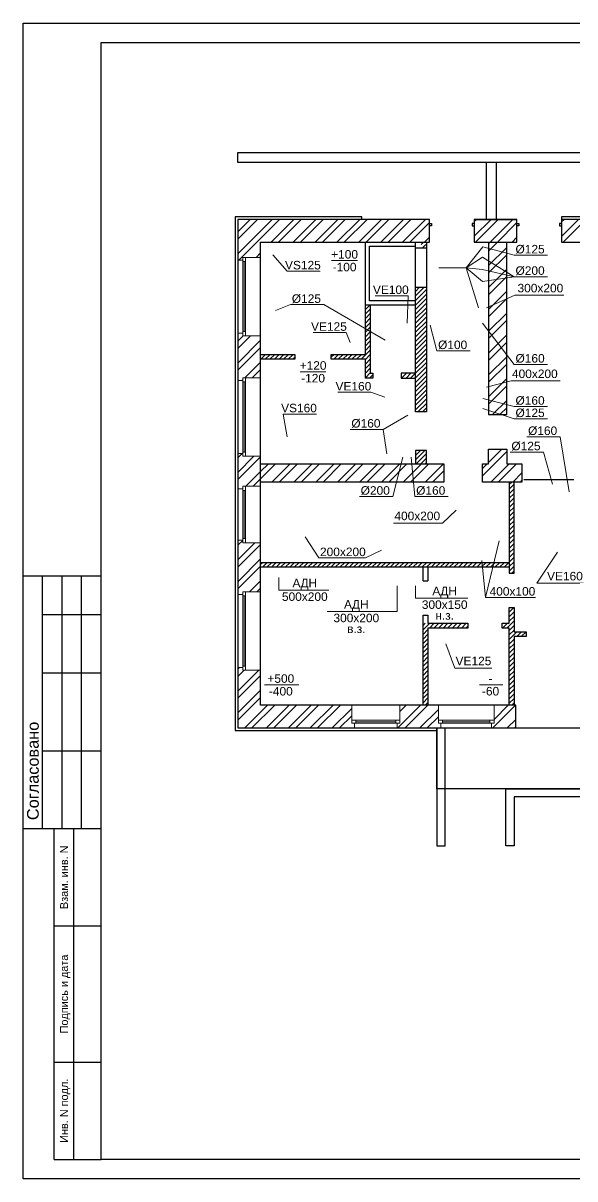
# Model space of a CAD drawing. Header units: millimetres. Extents: x -285783 to 224003, y -270247 to -22062.
# Drawn here: x 51989 to 65569, y -50537 to -22062 of the extents above; entities that cross this region are included whole.
import ezdxf
from ezdxf.enums import TextEntityAlignment as Align

# ---------------------------------------------------------------- set-up
doc = ezdxf.new("R2010")
doc.units = ezdxf.units.MM
for name, color, linetype, lineweight in [('12 текст рамки', 7, 'Continuous', 30), ('13 рамка', 7, 'Continuous', 30), ('стены нар', 7, 'Continuous', 30), ('штриховки', 86, 'Continuous', 20)]:
    doc.layers.add(name, color=color, linetype=linetype, lineweight=lineweight)
for name, color, linetype in [('SANTEH', 30, 'Continuous'), ('ОК и Д', 5, 'Continuous'), ('перегородки', 7, 'Continuous')]:
    doc.layers.add(name, color=color, linetype=linetype)
doc.styles.add('ВЫС21', font='arial.ttf', dxfattribs={"height": 21})
doc.styles.add('ТЕКСТ', font='arial.ttf', dxfattribs={"oblique": 10, "height": 150})

msp = doc.modelspace()

# ---------------------------------------------------------------- linework, layer by layer
at = {"layer": '12 текст рамки', "color": 7, "lineweight": 15}
for p, q in [((62894, -28093), (63306, -27571)), ((63306, -27571), (64079, -27781)), ((58487, -28174), (58134, -27769)), ((63294, -27828), (62894, -28093)), ((63294, -27828), (64079, -28309)), ((64079, -27781), (64895, -27781)), ((58487, -28174), (59303, -28174)), ((60215, -27912), (59582, -27912)), ((62219, -28093), (62894, -28093)), ((62894, -28093), (63294, -28128)), ((63294, -28428), (62894, -28093)), ((62894, -28093), (63194, -29078)), ((63294, -28128), (64079, -28309)), ((64079, -28309), (63294, -28428)), ((64079, -28309), (64895, -28309)), ((58573, -28998), (58197, -29144)), ((58573, -28998), (59390, -28998)), ((59390, -28998), (60901, -29869)), ((60651, -28781), (61467, -28781)), ((61467, -28781), (61440, -29453)), ((63394, -29078), (64090, -28766)), ((64090, -28766), (65299, -28766)), ((62011, -29503), (62173, -30137)), ((63294, -29453), (64079, -30470)), ((59128, -29687), (59944, -29687)), ((59944, -29687), (60035, -29932)), ((62173, -30137), (62990, -30137)), ((59440, -30650), (58807, -30650)), ((64079, -30470), (64895, -30470)), ((63394, -31030), (63998, -30879)), ((63998, -30879), (65207, -30879)), ((59731, -31158), (60547, -31158)), ((60547, -31158), (60890, -31281)), ((63306, -31308), (64079, -31509)), ((63306, -31558), (64079, -31813)), ((64079, -31509), (64895, -31509)), ((58391, -31695), (59208, -31695)), ((58391, -31695), (58487, -32255)), ((60854, -32072), (61456, -31721)), ((64079, -31813), (64895, -31813)), ((60038, -32072), (60854, -32072)), ((60854, -32072), (60940, -32677)), ((64388, -32254), (65205, -32254)), ((65429, -33613), (65205, -32254)), ((63978, -32631), (64795, -32631)), ((65019, -33418), (64795, -32631)), ((61085, -33726), (61337, -32757)), ((61634, -33726), (61536, -32757)), ((60268, -33726), (61085, -33726)), ((61634, -33726), (62451, -33726)), ((62650, -34063), (62314, -34380)), ((61105, -34380), (62314, -34380)), ((58931, -34718), (59266, -35239)), ((63709, -34818), (63372, -36212)), ((59266, -35239), (60415, -35239)), ((60415, -35239), (60807, -35049)), ((63372, -36212), (63277, -35298)), ((64636, -35863), (65139, -35100)), ((58284, -35718), (58284, -36033)), ((64636, -35863), (65778, -35863)), ((58284, -36033), (59511, -36033)), ((61196, -35928), (61196, -36558)), ((61646, -35924), (61646, -36230)), ((61646, -36230), (62933, -36230)), ((63372, -36212), (64603, -36212)), ((59476, -36558), (61196, -36558)), ((62616, -37953), (62393, -37353)), ((62616, -37953), (63526, -37953)), ((58772, -38364), (57928, -38364)), ((63796, -38363), (63221, -38363))]:
    msp.add_line(p, q, dxfattribs=at)
at = {"layer": '13 рамка'}
for p, q in [((51989, -35676), (53907, -35676)), ((52469, -41908), (52469, -35676)), ((52948, -41908), (52948, -35676)), ((53427, -41908), (53427, -35676)), ((52469, -36635), (53907, -36635)), ((52469, -38073), (53907, -38073)), ((52469, -39991), (53907, -39991)), ((51989, -41908), (53907, -41908)), ((52756, -50058), (52756, -41908)), ((53236, -50058), (53236, -41908)), ((52756, -44305), (53907, -44305)), ((52756, -47661), (53907, -47661)), ((52756, -50058), (53907, -50058))]:
    msp.add_line(p, q, dxfattribs=at)
for points in [[(51989, -22062), (92258, -22062), (92258, -50537), (51989, -50537)], [(53907, -22541), (91778, -22541), (91778, -50058), (53907, -50058)]]:
    msp.add_lwpolyline(points, close=True, dxfattribs=at)
at = {"layer": 'SANTEH'}
for p, q in [((57880, -27458), (58180, -27458)), ((58180, -27458), (58480, -27458)), ((58480, -27458), (58780, -27458)), ((58780, -27458), (59080, -27458)), ((59080, -27458), (59380, -27458)), ((59380, -27458), (59680, -27458)), ((59680, -27458), (59980, -27458)), ((59980, -27458), (60280, -27458))]:
    msp.add_line(p, q, dxfattribs=at)
at = {"layer": 'ОК и Д'}
for p, q in [((61994, -26998), (62044, -26998)), ((62044, -26998), (62044, -27058)), ((63094, -26998), (63044, -26998)), ((63044, -26998), (63044, -27058)), ((64144, -26998), (64194, -26998)), ((64194, -26998), (64194, -27058)), ((65244, -26998), (65194, -26998)), ((65194, -26998), (65194, -27058)), ((62044, -27058), (61994, -27058)), ((63044, -27058), (63094, -27058)), ((64194, -27058), (64144, -27058)), ((65194, -27058), (65244, -27058)), ((64314, -33308), (65544, -33308))]:
    msp.add_line(p, q, dxfattribs=at)
at = {"layer": 'ОК и Д', "lineweight": 15}
for p, q in [((57274, -27898), (57394, -27898)), ((57394, -27933), (57394, -27833)), ((57394, -27833), (57464, -27833)), ((57394, -27898), (57394, -27833)), ((57394, -27833), (57834, -27833)), ((57464, -27833), (57464, -27933)), ((57394, -29663), (57394, -27933)), ((57464, -27933), (57394, -27933)), ((57429, -29663), (57429, -27933)), ((57464, -29663), (57464, -27933)), ((57274, -29698), (57394, -29698)), ((57394, -29763), (57394, -29663)), ((57394, -29663), (57464, -29663)), ((57394, -29698), (57394, -29763)), ((57464, -29763), (57394, -29763)), ((57394, -29763), (57834, -29763)), ((57464, -29663), (57464, -29763)), ((57274, -30868), (57394, -30868)), ((57394, -30903), (57394, -30803)), ((57394, -30803), (57464, -30803)), ((57394, -30868), (57394, -30803)), ((57394, -30803), (57834, -30803)), ((57394, -32633), (57394, -30903)), ((57464, -30903), (57394, -30903)), ((57429, -32633), (57429, -30903)), ((57464, -30803), (57464, -30903)), ((57464, -32633), (57464, -30903)), ((57274, -32668), (57394, -32668)), ((57394, -32733), (57394, -32633)), ((57394, -32633), (57464, -32633)), ((57394, -32668), (57394, -32733)), ((57464, -32733), (57394, -32733)), ((57394, -32733), (57834, -32733)), ((57464, -32633), (57464, -32733)), ((57274, -33538), (57394, -33538)), ((57394, -33573), (57394, -33473)), ((57394, -33473), (57464, -33473)), ((57394, -33538), (57394, -33473)), ((57394, -33473), (57834, -33473)), ((57394, -34763), (57394, -33573)), ((57464, -33573), (57394, -33573)), ((57429, -34763), (57429, -33573)), ((57464, -33473), (57464, -33573)), ((57464, -34763), (57464, -33573)), ((57274, -34798), (57394, -34798)), ((57394, -34863), (57394, -34763)), ((57394, -34763), (57464, -34763)), ((57394, -34798), (57394, -34863)), ((57464, -34863), (57394, -34863)), ((57394, -34863), (57834, -34863)), ((57464, -34763), (57464, -34863)), ((57274, -36138), (57394, -36138)), ((57394, -36173), (57394, -36073)), ((57394, -36073), (57464, -36073)), ((57394, -36138), (57394, -36073)), ((57394, -36073), (57834, -36073)), ((57464, -36073), (57464, -36173)), ((57394, -37903), (57394, -36173)), ((57464, -36173), (57394, -36173)), ((57429, -37903), (57429, -36173)), ((57464, -37903), (57464, -36173)), ((57274, -37938), (57394, -37938)), ((57394, -38003), (57394, -37903)), ((57394, -37903), (57464, -37903)), ((57394, -37938), (57394, -38003)), ((57464, -38003), (57394, -38003)), ((57394, -38003), (57834, -38003)), ((57464, -37903), (57464, -38003)), ((60079, -39308), (60079, -38868)), ((61259, -39308), (61259, -38868)), ((62209, -39308), (62209, -38868)), ((63579, -39308), (63579, -38868)), ((60079, -39308), (60079, -39238)), ((60079, -39238), (60179, -39238)), ((60179, -39238), (60179, -39308)), ((61159, -39238), (60179, -39238)), ((61159, -39273), (60179, -39273)), ((61159, -39308), (61159, -39238)), ((61159, -39238), (61259, -39238)), ((61259, -39238), (61259, -39308)), ((62209, -39308), (62209, -39238)), ((62209, -39238), (62309, -39238)), ((62309, -39238), (62309, -39308)), ((63479, -39238), (62309, -39238)), ((63479, -39273), (62309, -39273)), ((63479, -39308), (63479, -39238)), ((63479, -39238), (63579, -39238)), ((63579, -39238), (63579, -39308)), ((60179, -39308), (60079, -39308)), ((60144, -39308), (60079, -39308)), ((60144, -39428), (60144, -39308)), ((61159, -39308), (60179, -39308)), ((61259, -39308), (61159, -39308)), ((61194, -39428), (61194, -39308)), ((61194, -39308), (61259, -39308)), ((62309, -39308), (62209, -39308)), ((62274, -39308), (62209, -39308)), ((62274, -39428), (62274, -39308)), ((63479, -39308), (62309, -39308)), ((63579, -39308), (63479, -39308)), ((63514, -39428), (63514, -39308)), ((63514, -39308), (63579, -39308))]:
    msp.add_line(p, q, dxfattribs=at)
at = {"layer": 'перегородки', "lineweight": 30}
for p, q in [((57274, -25498), (57274, -25248)), ((57274, -25248), (67404, -25248)), ((63524, -25498), (57274, -25498)), ((63394, -26898), (63394, -25498)), ((65844, -25498), (63524, -25498)), ((63644, -26898), (63644, -25498)), ((61994, -26898), (57274, -26898)), ((57274, -26898), (57274, -39428)), ((61994, -27458), (61994, -26898)), ((63094, -26898), (63094, -27458)), ((64144, -26898), (63094, -26898)), ((63094, -26898), (64144, -26898)), ((64144, -27458), (64144, -26898)), ((80174, -26898), (65244, -26898)), ((65244, -26898), (65244, -27458)), ((57834, -38868), (57834, -27458)), ((57834, -27458), (61994, -27458)), ((60414, -29008), (60414, -27458)), ((60414, -27458), (61644, -27458)), ((60514, -28908), (60514, -27558)), ((60514, -27558), (61644, -27558)), ((61644, -31638), (61644, -27458)), ((61914, -27608), (61644, -27608)), ((61914, -27458), (61914, -31638)), ((63094, -27458), (63444, -27458)), ((63444, -27458), (63444, -31708)), ((63444, -27458), (63894, -27458)), ((63894, -31708), (63894, -27458)), ((63894, -27458), (64144, -27458)), ((65244, -27458), (66094, -27458)), ((61914, -28578), (61644, -28578)), ((60414, -30223), (60414, -29008)), ((61644, -29008), (60414, -29008)), ((61644, -28908), (60514, -28908)), ((60534, -29008), (60534, -30688)), ((57834, -30223), (58674, -30223)), ((58674, -30343), (57834, -30343)), ((58674, -30223), (58674, -30343)), ((59574, -30343), (59574, -30223)), ((59574, -30223), (60414, -30223)), ((60414, -30343), (59574, -30343)), ((60414, -30808), (60414, -30343)), ((60534, -30688), (60594, -30688)), ((60594, -30688), (60594, -30808)), ((61644, -30688), (61294, -30688)), ((61294, -30688), (61294, -30808)), ((60594, -30808), (60414, -30808)), ((61294, -30808), (61644, -30808)), ((61914, -31638), (61644, -31638)), ((63444, -31708), (63894, -31708)), ((61914, -32588), (61644, -32588)), ((61644, -32588), (61644, -32918)), ((61914, -32918), (61914, -32588)), ((63444, -32918), (63444, -32558)), ((63444, -32558), (63894, -32558)), ((63894, -32558), (63894, -32918)), ((57834, -32918), (62344, -32918)), ((62344, -32918), (62344, -33368)), ((63294, -33368), (63294, -32918)), ((63294, -32918), (63444, -32918)), ((63894, -32918), (64264, -32918)), ((64264, -32918), (64264, -33368)), ((62344, -33368), (57834, -33368)), ((64264, -33368), (63294, -33368)), ((63954, -33368), (63954, -35148)), ((64074, -35148), (64074, -33368)), ((63954, -35148), (63954, -35613)), ((64074, -35613), (64074, -35148)), ((57834, -35348), (61834, -35348)), ((61954, -35468), (57834, -35468)), ((61834, -35348), (63954, -35348)), ((61834, -35800), (61834, -35468)), ((63954, -35468), (61954, -35468)), ((61954, -35468), (61954, -35468)), ((61954, -35468), (61954, -35800)), ((61834, -35800), (61954, -35800)), ((63954, -35613), (64074, -35613)), ((61834, -36848), (61834, -36650)), ((61834, -36650), (61954, -36650)), ((61954, -36650), (61954, -36848)), ((63954, -36848), (63954, -36463)), ((63954, -36463), (64074, -36463)), ((64074, -36463), (64074, -37058)), ((61834, -38868), (61834, -36848)), ((61954, -36848), (62934, -36848)), ((62934, -36968), (61954, -36968)), ((61954, -36968), (61954, -38868)), ((62934, -36848), (62934, -36968)), ((63784, -36968), (63784, -36848)), ((63784, -36848), (63954, -36848)), ((63954, -36968), (63784, -36968)), ((63954, -38868), (63954, -36968)), ((64074, -37058), (64374, -37058)), ((64374, -37178), (64074, -37178)), ((64074, -37178), (64074, -38868)), ((64374, -37058), (64374, -37178)), ((64114, -38868), (57834, -38868)), ((64114, -39428), (64114, -38868)), ((57274, -39428), (64114, -39428)), ((62174, -39428), (62174, -42328)), ((62374, -42328), (62374, -39428)), ((64871, -39428), (64897, -39428)), ((63874, -42328), (63874, -40928)), ((63874, -40928), (69994, -40928)), ((69794, -41128), (64074, -41128)), ((64074, -41128), (64074, -42328)), ((62174, -42328), (62374, -42328)), ((64074, -42328), (63874, -42328))]:
    msp.add_line(p, q, dxfattribs=at)
at = {"layer": 'стены нар'}
for p, q in [((60328, -26833), (57209, -26833)), ((57209, -26833), (57209, -39493)), ((60328, -26898), (60328, -26833)), ((80239, -26833), (65244, -26833)), ((65244, -26833), (65244, -26898)), ((57209, -39493), (62174, -39493)), ((62174, -39428), (71694, -39428)), ((62174, -40928), (62174, -39428)), ((62174, -39493), (62174, -39428)), ((71694, -40928), (62174, -40928))]:
    msp.add_line(p, q, dxfattribs=at)
at = {"layer": 'штриховки', "color": 18, "lineweight": 15, "true_color": 0x000000}
for p, q in [((57274, -27203), (57579, -26898)), ((57274, -27742), (58118, -26898)), ((57274, -27382), (57758, -26898)), ((57297, -27898), (58297, -26898)), ((58096, -27458), (58656, -26898)), ((58276, -27458), (58836, -26898)), ((58635, -27458), (59195, -26898)), ((58815, -27458), (59375, -26898)), ((59174, -27458), (59734, -26898)), ((59354, -27458), (59914, -26898)), ((59713, -27458), (60273, -26898)), ((59893, -27458), (60453, -26898)), ((60252, -27458), (60812, -26898)), ((60431, -27458), (60991, -26898)), ((60791, -27458), (61351, -26898)), ((60970, -27458), (61530, -26898)), ((61329, -27458), (61889, -26898)), ((61509, -27458), (61994, -26973)), ((63094, -27310), (63506, -26898)), ((63094, -26950), (63147, -26898)), ((63125, -27458), (63685, -26898)), ((63485, -27458), (64045, -26898)), ((63664, -27458), (64144, -26978)), ((65244, -27315), (65661, -26898)), ((65244, -26956), (65302, -26898)), ((65281, -27458), (65841, -26898)), ((61868, -27458), (61994, -27332)), ((63444, -27498), (63485, -27458)), ((63444, -27678), (63664, -27458)), ((63444, -28037), (63894, -27587)), ((64023, -27458), (64144, -27337)), ((57721, -27833), (57834, -27720)), ((63444, -28217), (63894, -27767)), ((63444, -28576), (63894, -28126)), ((63444, -28756), (63894, -28306)), ((63444, -29115), (63894, -28665)), ((63444, -29295), (63894, -28845)), ((63444, -29654), (63894, -29204)), ((63444, -29833), (63894, -29383)), ((57274, -29897), (57408, -29763)), ((57274, -30076), (57588, -29763)), ((57274, -30436), (57834, -29876)), ((63444, -30193), (63894, -29743)), ((57274, -30615), (57834, -30055)), ((63444, -30372), (63894, -29922)), ((57446, -30803), (57834, -30414)), ((63444, -30731), (63894, -30281)), ((63444, -30911), (63894, -30461)), ((57625, -30803), (57834, -30594)), ((57381, -30868), (57394, -30854)), ((63444, -31270), (63894, -30820)), ((63444, -31450), (63894, -31000)), ((63545, -31708), (63894, -31359)), ((63725, -31708), (63894, -31539)), ((57274, -32770), (57377, -32668)), ((57274, -33130), (57671, -32733)), ((63294, -33216), (63894, -32616)), ((63444, -32887), (63773, -32558)), ((57274, -33309), (57834, -32749)), ((57834, -33108), (58025, -32918)), ((57834, -33288), (58204, -32918)), ((58113, -33368), (58563, -32918)), ((58293, -33368), (58743, -32918)), ((58652, -33368), (59102, -32918)), ((58832, -33368), (59282, -32918)), ((59191, -33368), (59641, -32918)), ((59371, -33368), (59821, -32918)), ((59730, -33368), (60180, -32918)), ((59909, -33368), (60359, -32918)), ((60269, -33368), (60719, -32918)), ((60448, -33368), (60898, -32918)), ((60807, -33368), (61257, -32918)), ((60987, -33368), (61437, -32918)), ((61346, -33368), (61796, -32918)), ((61526, -33368), (61976, -32918)), ((61885, -33368), (62335, -32918)), ((63294, -33037), (63413, -32918)), ((63502, -33368), (63952, -32918)), ((63681, -33368), (64131, -32918)), ((57470, -33473), (57834, -33108)), ((57649, -33473), (57834, -33288)), ((62065, -33368), (62344, -33089)), ((64040, -33368), (64264, -33144)), ((64220, -33368), (64264, -33324)), ((57274, -34926), (57394, -34806)), ((57274, -35285), (57696, -34863)), ((57274, -35465), (57834, -34905)), ((57274, -35824), (57834, -35264)), ((57274, -36003), (57834, -35443)), ((57564, -36073), (57834, -35803)), ((57743, -36073), (57834, -35982)), ((57274, -37979), (57315, -37938)), ((57274, -38518), (57789, -38003)), ((57274, -38159), (57430, -38003)), ((57274, -38697), (57834, -38137)), ((57274, -39057), (57834, -38497)), ((57274, -39236), (57834, -38676)), ((57442, -39428), (58002, -38868)), ((57621, -39428), (58181, -38868)), ((57980, -39428), (58540, -38868)), ((58160, -39428), (58720, -38868)), ((58519, -39428), (59079, -38868)), ((58699, -39428), (59259, -38868)), ((59058, -39428), (59618, -38868)), ((59238, -39428), (59798, -38868)), ((59597, -39428), (60079, -38946)), ((61213, -39428), (61773, -38868)), ((61259, -39023), (61414, -38868)), ((61393, -39428), (61953, -38868)), ((61752, -39428), (62209, -38971)), ((63548, -39428), (64108, -38868)), ((63579, -39217), (63929, -38868)), ((59776, -39428), (60079, -39125)), ((61932, -39428), (62209, -39151)), ((63907, -39428), (64114, -39221)), ((60136, -39428), (60144, -39420)), ((64087, -39428), (64114, -39401))]:
    msp.add_line(p, q, dxfattribs=at)
at = {"layer": 'штриховки', "color": 251, "lineweight": 5, "true_color": 0x636466}
for p, q in [((61784, -27520), (61846, -27458)), ((61808, -27608), (61904, -27512)), ((61644, -28670), (61736, -28578)), ((61644, -28782), (61848, -28578)), ((61644, -28894), (61914, -28624)), ((61644, -29007), (61914, -28737)), ((61644, -29119), (61914, -28849)), ((61644, -29231), (61914, -28961)), ((61644, -29343), (61914, -29073)), ((61644, -29456), (61914, -29186)), ((61644, -29568), (61914, -29298)), ((61644, -29680), (61914, -29410)), ((61644, -29792), (61914, -29522)), ((61644, -29905), (61914, -29635)), ((61644, -30017), (61914, -29747)), ((61644, -30129), (61914, -29859)), ((61644, -30241), (61914, -29971)), ((61644, -30354), (61914, -30084)), ((61644, -30466), (61914, -30196)), ((61644, -30578), (61914, -30308)), ((61644, -30690), (61914, -30420)), ((61644, -30803), (61914, -30533)), ((61644, -30915), (61914, -30645)), ((61644, -31027), (61914, -30757)), ((61644, -31139), (61914, -30869)), ((61644, -31252), (61914, -30982)), ((61644, -31364), (61914, -31094)), ((61644, -31476), (61914, -31206)), ((61644, -31588), (61914, -31318)), ((61707, -31638), (61914, -31431)), ((61819, -31638), (61914, -31543)), ((61644, -32599), (61655, -32588)), ((61644, -32711), (61767, -32588)), ((61644, -32823), (61879, -32588)), ((61662, -32918), (61914, -32665)), ((61774, -32918), (61914, -32778)), ((61886, -32918), (61914, -32890)), ((63954, -33432), (64018, -33368)), ((63954, -33544), (64074, -33424)), ((63954, -33656), (64074, -33536)), ((63954, -33769), (64074, -33649)), ((63954, -33881), (64074, -33761)), ((63954, -33993), (64074, -33873)), ((63954, -34105), (64074, -33985)), ((63954, -34218), (64074, -34098)), ((63954, -34330), (64074, -34210)), ((63954, -34442), (64074, -34322)), ((63954, -34554), (64074, -34434)), ((63954, -34667), (64074, -34547)), ((63954, -34779), (64074, -34659)), ((63954, -34891), (64074, -34771)), ((63954, -35003), (64074, -34883)), ((63954, -35116), (64074, -34996)), ((63954, -35228), (64034, -35148)), ((63954, -35340), (64074, -35220)), ((64034, -35148), (64074, -35108)), ((57834, -35398), (57885, -35348)), ((57877, -35468), (57997, -35348)), ((57989, -35468), (58109, -35348)), ((58101, -35468), (58221, -35348)), ((58214, -35468), (58334, -35348)), ((58326, -35468), (58446, -35348)), ((58438, -35468), (58558, -35348)), ((58550, -35468), (58670, -35348)), ((58663, -35468), (58783, -35348)), ((58775, -35468), (58895, -35348)), ((58887, -35468), (59007, -35348)), ((58999, -35468), (59119, -35348)), ((59112, -35468), (59232, -35348)), ((59224, -35468), (59344, -35348)), ((59336, -35468), (59456, -35348)), ((59448, -35468), (59568, -35348)), ((59561, -35468), (59681, -35348)), ((59673, -35468), (59793, -35348)), ((59785, -35468), (59905, -35348)), ((59897, -35468), (60017, -35348)), ((60010, -35468), (60130, -35348)), ((60122, -35468), (60242, -35348)), ((60234, -35468), (60354, -35348)), ((60346, -35468), (60466, -35348)), ((60459, -35468), (60579, -35348)), ((60571, -35468), (60691, -35348)), ((60683, -35468), (60803, -35348)), ((60795, -35468), (60915, -35348)), ((60908, -35468), (61028, -35348)), ((61020, -35468), (61140, -35348)), ((61132, -35468), (61252, -35348)), ((61244, -35468), (61364, -35348)), ((61357, -35468), (61477, -35348)), ((61469, -35468), (61589, -35348)), ((61581, -35468), (61701, -35348)), ((61693, -35468), (61813, -35348)), ((61806, -35468), (61926, -35348)), ((61918, -35468), (62038, -35348)), ((62030, -35468), (62150, -35348)), ((62142, -35468), (62262, -35348)), ((62255, -35468), (62375, -35348)), ((62367, -35468), (62487, -35348)), ((62479, -35468), (62599, -35348)), ((62591, -35468), (62711, -35348)), ((62704, -35468), (62824, -35348)), ((62816, -35468), (62936, -35348)), ((62928, -35468), (63048, -35348)), ((63040, -35468), (63160, -35348)), ((63153, -35468), (63273, -35348)), ((63265, -35468), (63385, -35348)), ((63377, -35468), (63497, -35348)), ((63489, -35468), (63609, -35348)), ((63602, -35468), (63722, -35348)), ((63714, -35468), (63834, -35348)), ((63826, -35468), (63894, -35400)), ((63894, -35400), (63946, -35348)), ((63938, -35468), (63954, -35452)), ((63954, -35452), (64074, -35332)), ((63954, -35565), (64074, -35445)), ((64018, -35613), (64074, -35557)), ((63954, -36575), (64066, -36463)), ((63954, -36687), (64074, -36567)), ((63954, -36799), (64074, -36679)), ((61834, -36899), (61885, -36848)), ((61834, -37011), (61997, -36848)), ((61834, -37123), (61954, -37003)), ((61989, -36968), (62109, -36848)), ((62102, -36968), (62222, -36848)), ((62214, -36968), (62334, -36848)), ((62326, -36968), (62446, -36848)), ((62438, -36968), (62558, -36848)), ((62551, -36968), (62671, -36848)), ((62663, -36968), (62783, -36848)), ((62775, -36968), (62895, -36848)), ((62888, -36968), (62934, -36921)), ((63784, -36857), (63793, -36848)), ((63786, -36968), (63894, -36859)), ((63894, -36859), (63906, -36848)), ((63898, -36968), (64074, -36792)), ((63954, -37024), (64074, -36904)), ((63954, -37136), (64074, -37016)), ((61834, -37236), (61954, -37116)), ((61834, -37348), (61954, -37228)), ((63954, -37248), (64145, -37058)), ((63954, -37361), (64074, -37241)), ((64137, -37178), (64257, -37058)), ((64249, -37178), (64369, -37058)), ((64361, -37178), (64374, -37165)), ((61834, -37460), (61954, -37340)), ((61834, -37572), (61954, -37452)), ((61834, -37685), (61954, -37565)), ((63954, -37473), (64074, -37353)), ((63954, -37585), (64074, -37465)), ((63954, -37697), (64074, -37577)), ((61834, -37797), (61954, -37677)), ((61834, -37909), (61954, -37789)), ((63954, -37810), (64074, -37690)), ((63954, -37922), (64074, -37802)), ((61834, -38021), (61954, -37901)), ((61834, -38134), (61954, -38014)), ((61834, -38246), (61954, -38126)), ((63954, -38034), (64074, -37914)), ((63954, -38146), (64074, -38026)), ((63954, -38259), (64074, -38139)), ((61834, -38358), (61954, -38238)), ((61834, -38470), (61954, -38350)), ((63954, -38371), (64074, -38251)), ((63954, -38483), (64074, -38363)), ((61834, -38583), (61954, -38463)), ((61834, -38695), (61954, -38575)), ((61834, -38807), (61954, -38687)), ((63954, -38595), (64074, -38475)), ((63954, -38708), (64074, -38588)), ((63954, -38820), (64074, -38700)), ((61886, -38868), (61954, -38799)), ((64018, -38868), (64074, -38812))]:
    msp.add_line(p, q, dxfattribs=at)
at = {"layer": 'штриховки', "color": 251, "true_color": 0x636466}
for p, q in [((60414, -29114), (60520, -29008)), ((60414, -29226), (60534, -29106)), ((60414, -29339), (60534, -29219)), ((60414, -29451), (60534, -29331)), ((60414, -29563), (60534, -29443)), ((60414, -29675), (60534, -29555)), ((60414, -29788), (60534, -29668)), ((60414, -29900), (60534, -29780)), ((60414, -30012), (60534, -29892)), ((60308, -30343), (60534, -30117)), ((60414, -30124), (60534, -30004)), ((57834, -30235), (57846, -30223)), ((57838, -30343), (57958, -30223)), ((57950, -30343), (58070, -30223)), ((58063, -30343), (58183, -30223)), ((58175, -30343), (58295, -30223)), ((58287, -30343), (58407, -30223)), ((58399, -30343), (58519, -30223)), ((58512, -30343), (58632, -30223)), ((58624, -30343), (58674, -30293)), ((59574, -30291), (59642, -30223)), ((59634, -30343), (59754, -30223)), ((59746, -30343), (59866, -30223)), ((59859, -30343), (59979, -30223)), ((59971, -30343), (60091, -30223)), ((60083, -30343), (60203, -30223)), ((60195, -30343), (60315, -30223)), ((60414, -30349), (60534, -30229)), ((60414, -30461), (60534, -30341)), ((60414, -30573), (60534, -30453)), ((60414, -30686), (60534, -30566)), ((60414, -30798), (60534, -30678)), ((60516, -30808), (60594, -30730)), ((61294, -30704), (61310, -30688)), ((61302, -30808), (61422, -30688)), ((61414, -30808), (61534, -30688)), ((61527, -30808), (61644, -30690)), ((61639, -30808), (61644, -30803))]:
    msp.add_line(p, q, dxfattribs=at)

# ---------------------------------------------------------------- texts
at = {"layer": '12 текст рамки', "lineweight": 15, "style": 'ТЕКСТ'}
msp.add_text('Согласовано', height=287.63, rotation=90, dxfattribs=at).set_placement((52229, -41698), align=Align.MIDDLE_LEFT)
for s, p in [('Взам. инв. N', (52996, -43107)), ('Подпись и дата', (52996, -45983)), ('Инв. N подл.', (52996, -48859))]:
    msp.add_text(s, height=191.75, rotation=90, dxfattribs=at).set_placement(p, align=Align.MIDDLE_CENTER)
at = {"layer": '12 текст рамки', "color": 7, "lineweight": 15, "char_height": 210, "attachment_point": 2, "style": 'ВЫС21'}
for s, insert in [('%%C125', (64467, -27526)), ('VS125', (58875, -27920)), ('%%C200', (64467, -28054)), ('%%C125', (58961, -28744)), ('VE100', (61039, -28527)), ('300x200', (64721, -28485)), ('VE125', (59516, -29432)), ('%%C100', (62561, -29883)), ('%%C160', (64467, -30216)), ('400x200', (64584, -30597)), ('VE160', (60119, -30903)), ('%%C160', (64467, -31254)), ('VS160', (58779, -31440)), ('%%C125', (64467, -31558)), ('%%C160', (60426, -31817)), ('%%C160', (64776, -31999)), ('%%C125', (64366, -32376)), ('%%C200', (60656, -33471)), ('%%C160', (62022, -33471)), ('400x200', (61690, -34098)), ('200x200', (59859, -34984)), ('VE160', (65325, -35582)), ('АДН', (58922, -35751)), ('500x200', (58922, -36087)), ('АДН', (62365, -35948)), ('400x100', (64033, -35957)), ('АДН', (60190, -36277)), ('300x150', (62365, -36284)), ('300x200', (60190, -36612)), ('н.з.', (62365, -36550)), ('в.з.', (60190, -36879)), ('VE125', (63073, -37672))]:
    msp.add_mtext(s, dxfattribs=dict(at, insert=insert))
at = {"layer": '12 текст рамки', "color": 5, "lineweight": 15, "char_height": 210, "attachment_point": 2, "style": 'ВЫС21'}
for s, insert in [('+100', (59901, -27653)), ('+120', (59126, -30392)), ('+500', (58332, -38105)), ('-', (63494, -38104))]:
    msp.add_mtext(s, dxfattribs=dict(at, insert=insert))
at = {"layer": '12 текст рамки', "color": 1, "lineweight": 15, "char_height": 210, "attachment_point": 2, "style": 'ВЫС21'}
for s, insert in [('-100', (59901, -27966)), ('-120', (59126, -30705)), ('-400', (58332, -38418)), ('-60', (63494, -38417))]:
    msp.add_mtext(s, dxfattribs=dict(at, insert=insert))

doc.saveas('drawing.dxf')
